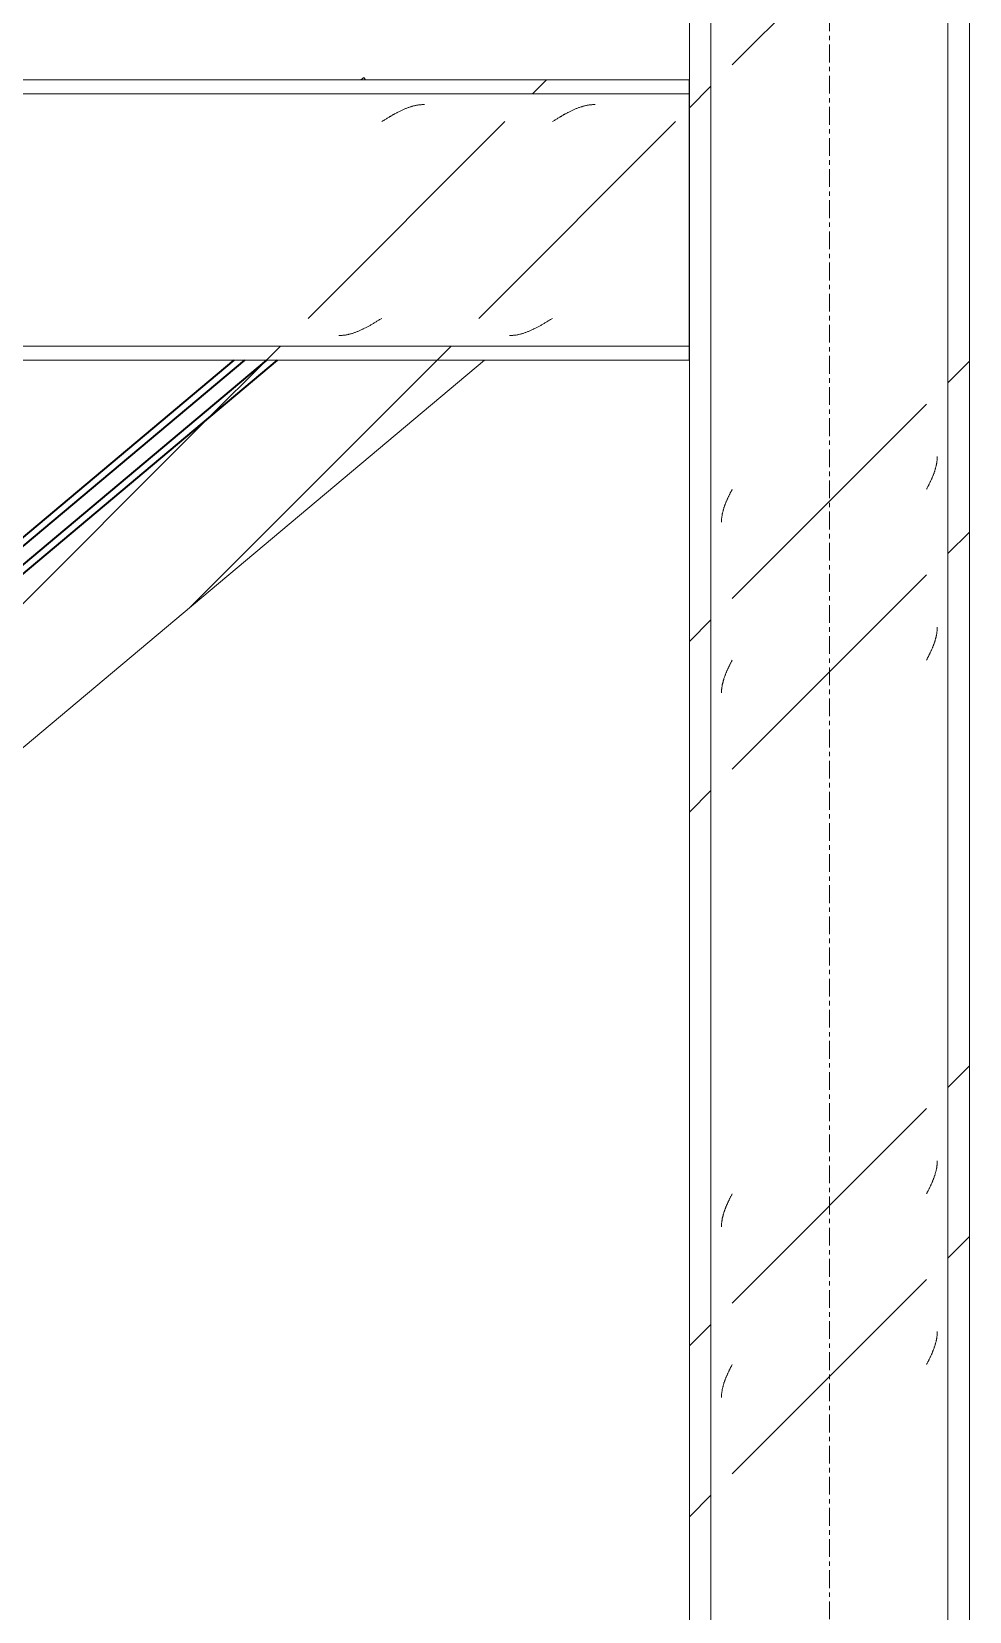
# Model space of a CAD drawing. Header units: centimetres. Extents: x -6741 to 14818, y -293 to 1595.
# Drawn here: x 947.4 to 1014.4, y 269.5 to 382.3 of the extents above; entities that cross this region are included whole.
import ezdxf

# ---------------------------------------------------------------- set-up
doc = ezdxf.new("R2010")
doc.units = ezdxf.units.CM
doc.linetypes.add('Grid Line', pattern=[2.2225, 1.27, -0.3175, 0.3175, -0.3175])
for name, color, linetype, lineweight in [('S-BEAM', 7, 'Continuous', 9), ('S-COLS', 7, 'Continuous', 9), ('S-GRID', 7, 'Continuous', 9)]:
    doc.layers.add(name, color=color, linetype=linetype, lineweight=lineweight)
pattern_1 = [(45, (152.695, 0), (-25.14472, 25.14472), []), (45, (152.695, 38.1), (-25.14472, 25.14472), [])]

# ---------------------------------------------------------------- blocks, each defined once
blk = doc.blocks.new('FP_4-Elevación Eje 7')
at = {"layer": 'S-COLS', "color": 9, "true_color": 0xc0c0c0}
for p, q in [((-6442.74, 351.95), (-6442.74, 351.99)), ((-6442.74, 351.91), (-6442.74, 351.95)), ((-6442.74, 351.88), (-6442.74, 351.91)), ((-6442.74, 351.84), (-6442.74, 351.88)), ((-6443.02, 350.68), (-6443, 350.72)), ((-6443, 350.72), (-6442.99, 350.76)), ((-6442.99, 350.76), (-6442.97, 350.8)), ((-6442.97, 350.8), (-6442.96, 350.83)), ((-6442.96, 350.83), (-6442.95, 350.87)), ((-6442.95, 350.87), (-6442.94, 350.91)), ((-6442.94, 350.91), (-6442.92, 350.94)), ((-6442.92, 350.94), (-6442.91, 350.98)), ((-6442.91, 350.98), (-6442.9, 351.02)), ((-6442.9, 351.02), (-6442.89, 351.06)), ((-6442.89, 351.06), (-6442.88, 351.09)), ((-6442.88, 351.09), (-6442.87, 351.13)), ((-6442.87, 351.13), (-6442.86, 351.17)), ((-6442.86, 351.17), (-6442.85, 351.21)), ((-6442.85, 351.21), (-6442.84, 351.24)), ((-6442.84, 351.24), (-6442.83, 351.28)), ((-6442.83, 351.28), (-6442.82, 351.32)), ((-6442.82, 351.32), (-6442.81, 351.35)), ((-6442.81, 351.35), (-6442.8, 351.39)), ((-6442.8, 351.39), (-6442.79, 351.43)), ((-6442.79, 351.47), (-6442.78, 351.5)), ((-6442.79, 351.43), (-6442.79, 351.47)), ((-6442.78, 351.5), (-6442.77, 351.54)), ((-6442.77, 351.58), (-6442.76, 351.62)), ((-6442.77, 351.54), (-6442.77, 351.58)), ((-6442.76, 351.65), (-6442.75, 351.69)), ((-6442.76, 351.62), (-6442.76, 351.65)), ((-6442.75, 351.77), (-6442.74, 351.8)), ((-6442.75, 351.73), (-6442.75, 351.77)), ((-6442.75, 351.69), (-6442.75, 351.73)), ((-6442.74, 351.8), (-6442.74, 351.84)), ((-6443.5, 349.64), (-6443.49, 349.68)), ((-6443.49, 349.68), (-6443.47, 349.71)), ((-6443.47, 349.71), (-6443.45, 349.75)), ((-6443.45, 349.75), (-6443.43, 349.79)), ((-6443.43, 349.79), (-6443.41, 349.83)), ((-6443.41, 349.83), (-6443.39, 349.86)), ((-6443.39, 349.86), (-6443.37, 349.9)), ((-6443.37, 349.9), (-6443.35, 349.94)), ((-6443.35, 349.94), (-6443.34, 349.97)), ((-6443.34, 349.97), (-6443.32, 350.01)), ((-6443.32, 350.01), (-6443.3, 350.05)), ((-6443.3, 350.05), (-6443.28, 350.09)), ((-6443.28, 350.09), (-6443.26, 350.12)), ((-6443.26, 350.12), (-6443.25, 350.16)), ((-6443.25, 350.16), (-6443.23, 350.2)), ((-6443.23, 350.2), (-6443.21, 350.24)), ((-6443.21, 350.24), (-6443.19, 350.27)), ((-6443.19, 350.27), (-6443.18, 350.31)), ((-6443.18, 350.31), (-6443.16, 350.35)), ((-6443.16, 350.35), (-6443.14, 350.39)), ((-6443.14, 350.39), (-6443.13, 350.42)), ((-6443.13, 350.42), (-6443.11, 350.46)), ((-6443.11, 350.46), (-6443.09, 350.5)), ((-6443.09, 350.5), (-6443.08, 350.53)), ((-6443.08, 350.53), (-6443.06, 350.57)), ((-6443.06, 350.57), (-6443.05, 350.61)), ((-6443.05, 350.61), (-6443.03, 350.65)), ((-6443.03, 350.65), (-6443.02, 350.68)), ((-6442.76, 339.46), (-6442.75, 339.5)), ((-6442.76, 339.43), (-6442.76, 339.46)), ((-6442.75, 339.58), (-6442.74, 339.61)), ((-6442.75, 339.54), (-6442.75, 339.58)), ((-6442.75, 339.5), (-6442.75, 339.54)), ((-6442.74, 339.76), (-6442.74, 339.8)), ((-6442.74, 339.73), (-6442.74, 339.76)), ((-6442.74, 339.69), (-6442.74, 339.73)), ((-6442.74, 339.65), (-6442.74, 339.69)), ((-6442.74, 339.61), (-6442.74, 339.65)), ((-6443.09, 338.31), (-6443.08, 338.34)), ((-6443.08, 338.34), (-6443.06, 338.38)), ((-6443.06, 338.38), (-6443.05, 338.42)), ((-6443.05, 338.42), (-6443.03, 338.46)), ((-6443.03, 338.46), (-6443.02, 338.49)), ((-6443.02, 338.49), (-6443, 338.53)), ((-6443, 338.53), (-6442.99, 338.57)), ((-6442.99, 338.57), (-6442.97, 338.61)), ((-6442.97, 338.61), (-6442.96, 338.64)), ((-6442.96, 338.64), (-6442.95, 338.68)), ((-6442.95, 338.68), (-6442.94, 338.72)), ((-6442.94, 338.72), (-6442.92, 338.76)), ((-6442.92, 338.76), (-6442.91, 338.79)), ((-6442.91, 338.79), (-6442.9, 338.83)), ((-6442.9, 338.83), (-6442.89, 338.87)), ((-6442.89, 338.87), (-6442.88, 338.9)), ((-6442.88, 338.9), (-6442.87, 338.94)), ((-6442.87, 338.94), (-6442.86, 338.98)), ((-6442.86, 338.98), (-6442.85, 339.02)), ((-6442.85, 339.02), (-6442.84, 339.05)), ((-6442.84, 339.05), (-6442.83, 339.09)), ((-6442.83, 339.09), (-6442.82, 339.13)), ((-6442.82, 339.13), (-6442.81, 339.17)), ((-6442.81, 339.17), (-6442.8, 339.2)), ((-6442.8, 339.2), (-6442.79, 339.24)), ((-6442.79, 339.28), (-6442.78, 339.31)), ((-6442.79, 339.24), (-6442.79, 339.28)), ((-6442.78, 339.31), (-6442.77, 339.35)), ((-6442.77, 339.39), (-6442.76, 339.43)), ((-6442.77, 339.35), (-6442.77, 339.39)), ((-6443.5, 337.45), (-6443.49, 337.49)), ((-6443.49, 337.49), (-6443.47, 337.52)), ((-6443.47, 337.52), (-6443.45, 337.56)), ((-6443.45, 337.56), (-6443.43, 337.6)), ((-6443.43, 337.6), (-6443.41, 337.64)), ((-6443.41, 337.64), (-6443.39, 337.67)), ((-6443.39, 337.67), (-6443.37, 337.71)), ((-6443.37, 337.71), (-6443.35, 337.75)), ((-6443.35, 337.75), (-6443.34, 337.79)), ((-6443.34, 337.79), (-6443.32, 337.82)), ((-6443.32, 337.82), (-6443.3, 337.86)), ((-6443.3, 337.86), (-6443.28, 337.9)), ((-6443.28, 337.9), (-6443.26, 337.93)), ((-6443.26, 337.93), (-6443.25, 337.97)), ((-6443.25, 337.97), (-6443.23, 338.01)), ((-6443.23, 338.01), (-6443.21, 338.05)), ((-6443.21, 338.05), (-6443.19, 338.08)), ((-6443.19, 338.08), (-6443.18, 338.12)), ((-6443.18, 338.12), (-6443.16, 338.16)), ((-6443.16, 338.16), (-6443.14, 338.2)), ((-6443.14, 338.2), (-6443.13, 338.23)), ((-6443.13, 338.23), (-6443.11, 338.27)), ((-6443.11, 338.27), (-6443.09, 338.31)), ((-6442.81, 301.07), (-6442.8, 301.1)), ((-6442.8, 301.1), (-6442.79, 301.14)), ((-6442.79, 301.18), (-6442.78, 301.21)), ((-6442.79, 301.14), (-6442.79, 301.18)), ((-6442.78, 301.21), (-6442.77, 301.25)), ((-6442.77, 301.29), (-6442.76, 301.33)), ((-6442.77, 301.25), (-6442.77, 301.29)), ((-6442.76, 301.36), (-6442.75, 301.4)), ((-6442.76, 301.33), (-6442.76, 301.36)), ((-6442.75, 301.48), (-6442.74, 301.51)), ((-6442.75, 301.44), (-6442.75, 301.48)), ((-6442.75, 301.4), (-6442.75, 301.44)), ((-6442.74, 301.66), (-6442.74, 301.7)), ((-6442.74, 301.63), (-6442.74, 301.66)), ((-6442.74, 301.59), (-6442.74, 301.63)), ((-6442.74, 301.55), (-6442.74, 301.59)), ((-6442.74, 301.51), (-6442.74, 301.55)), ((-6443.21, 299.95), (-6443.19, 299.98)), ((-6443.19, 299.98), (-6443.18, 300.02)), ((-6443.18, 300.02), (-6443.16, 300.06)), ((-6443.16, 300.06), (-6443.14, 300.1)), ((-6443.14, 300.1), (-6443.13, 300.13)), ((-6443.13, 300.13), (-6443.11, 300.17)), ((-6443.11, 300.17), (-6443.09, 300.21)), ((-6443.09, 300.21), (-6443.08, 300.24)), ((-6443.08, 300.24), (-6443.06, 300.28)), ((-6443.06, 300.28), (-6443.05, 300.32)), ((-6443.05, 300.32), (-6443.03, 300.36)), ((-6443.03, 300.36), (-6443.02, 300.39)), ((-6443.02, 300.39), (-6443, 300.43)), ((-6443, 300.43), (-6442.99, 300.47)), ((-6442.99, 300.47), (-6442.97, 300.51)), ((-6442.97, 300.51), (-6442.96, 300.54)), ((-6442.96, 300.54), (-6442.95, 300.58)), ((-6442.95, 300.58), (-6442.94, 300.62)), ((-6442.94, 300.62), (-6442.92, 300.66)), ((-6442.92, 300.66), (-6442.91, 300.69)), ((-6442.91, 300.69), (-6442.9, 300.73)), ((-6442.9, 300.73), (-6442.89, 300.77)), ((-6442.89, 300.77), (-6442.88, 300.8)), ((-6442.88, 300.8), (-6442.87, 300.84)), ((-6442.87, 300.84), (-6442.86, 300.88)), ((-6442.86, 300.88), (-6442.85, 300.92)), ((-6442.85, 300.92), (-6442.84, 300.95)), ((-6442.84, 300.95), (-6442.83, 300.99)), ((-6442.83, 300.99), (-6442.82, 301.03)), ((-6442.82, 301.03), (-6442.81, 301.07)), ((-6443.5, 299.35), (-6443.49, 299.39)), ((-6443.49, 299.39), (-6443.47, 299.42)), ((-6443.47, 299.42), (-6443.45, 299.46)), ((-6443.45, 299.46), (-6443.43, 299.5)), ((-6443.43, 299.5), (-6443.41, 299.54)), ((-6443.41, 299.54), (-6443.39, 299.57)), ((-6443.39, 299.57), (-6443.37, 299.61)), ((-6443.37, 299.61), (-6443.35, 299.65)), ((-6443.35, 299.65), (-6443.34, 299.69)), ((-6443.34, 299.69), (-6443.32, 299.72)), ((-6443.32, 299.72), (-6443.3, 299.76)), ((-6443.3, 299.76), (-6443.28, 299.8)), ((-6443.28, 299.8), (-6443.26, 299.83)), ((-6443.26, 299.83), (-6443.25, 299.87)), ((-6443.25, 299.87), (-6443.23, 299.91)), ((-6443.23, 299.91), (-6443.21, 299.95)), ((-6442.86, 288.69), (-6442.85, 288.73)), ((-6442.85, 288.73), (-6442.84, 288.76)), ((-6442.84, 288.76), (-6442.83, 288.8)), ((-6442.83, 288.8), (-6442.82, 288.84)), ((-6442.82, 288.84), (-6442.81, 288.88)), ((-6442.81, 288.88), (-6442.8, 288.91)), ((-6442.8, 288.91), (-6442.79, 288.95)), ((-6442.79, 288.99), (-6442.78, 289.03)), ((-6442.79, 288.95), (-6442.79, 288.99)), ((-6442.78, 289.03), (-6442.77, 289.06)), ((-6442.77, 289.1), (-6442.76, 289.14)), ((-6442.77, 289.06), (-6442.77, 289.1)), ((-6442.76, 289.17), (-6442.75, 289.21)), ((-6442.76, 289.14), (-6442.76, 289.17)), ((-6442.75, 289.29), (-6442.74, 289.32)), ((-6442.75, 289.25), (-6442.75, 289.29)), ((-6442.75, 289.21), (-6442.75, 289.25)), ((-6442.74, 289.47), (-6442.74, 289.51)), ((-6442.74, 289.44), (-6442.74, 289.47)), ((-6442.74, 289.4), (-6442.74, 289.44)), ((-6442.74, 289.36), (-6442.74, 289.4)), ((-6442.74, 289.32), (-6442.74, 289.36)), ((-6443.32, 287.53), (-6443.3, 287.57)), ((-6443.3, 287.57), (-6443.28, 287.61)), ((-6443.28, 287.61), (-6443.26, 287.65)), ((-6443.26, 287.65), (-6443.25, 287.68)), ((-6443.25, 287.68), (-6443.23, 287.72)), ((-6443.23, 287.72), (-6443.21, 287.76)), ((-6443.21, 287.76), (-6443.19, 287.79)), ((-6443.19, 287.79), (-6443.18, 287.83)), ((-6443.18, 287.83), (-6443.16, 287.87)), ((-6443.16, 287.87), (-6443.14, 287.91)), ((-6443.14, 287.91), (-6443.13, 287.94)), ((-6443.13, 287.94), (-6443.11, 287.98)), ((-6443.11, 287.98), (-6443.09, 288.02)), ((-6443.09, 288.02), (-6443.08, 288.06)), ((-6443.08, 288.06), (-6443.06, 288.09)), ((-6443.06, 288.09), (-6443.05, 288.13)), ((-6443.05, 288.13), (-6443.03, 288.17)), ((-6443.03, 288.17), (-6443.02, 288.2)), ((-6443.02, 288.2), (-6443, 288.24)), ((-6443, 288.24), (-6442.99, 288.28)), ((-6442.99, 288.28), (-6442.97, 288.32)), ((-6442.97, 288.32), (-6442.96, 288.35)), ((-6442.96, 288.35), (-6442.95, 288.39)), ((-6442.95, 288.39), (-6442.94, 288.43)), ((-6442.94, 288.43), (-6442.92, 288.47)), ((-6442.92, 288.47), (-6442.91, 288.5)), ((-6442.91, 288.5), (-6442.9, 288.54)), ((-6442.9, 288.54), (-6442.89, 288.58)), ((-6442.89, 288.58), (-6442.88, 288.61)), ((-6442.88, 288.61), (-6442.87, 288.65)), ((-6442.87, 288.65), (-6442.86, 288.69)), ((-6443.5, 287.16), (-6443.49, 287.2)), ((-6443.49, 287.2), (-6443.47, 287.23)), ((-6443.47, 287.23), (-6443.45, 287.27)), ((-6443.45, 287.27), (-6443.43, 287.31)), ((-6443.43, 287.31), (-6443.41, 287.35)), ((-6443.41, 287.35), (-6443.39, 287.38)), ((-6443.39, 287.38), (-6443.37, 287.42)), ((-6443.37, 287.42), (-6443.35, 287.46)), ((-6443.35, 287.46), (-6443.34, 287.5)), ((-6443.34, 287.5), (-6443.32, 287.53))]:
    blk.add_line(p, q, dxfattribs=at)
blk = doc.blocks.new('FP_5-Elevación Eje 7')
at = {"layer": 'S-COLS', "color": 9, "true_color": 0xc0c0c0}
for p, q in [((-6457.42, 349.56), (-6457.4, 349.6)), ((-6457.4, 349.6), (-6457.38, 349.64)), ((-6457.93, 348.45), (-6457.91, 348.48)), ((-6457.91, 348.48), (-6457.9, 348.52)), ((-6457.9, 348.52), (-6457.89, 348.56)), ((-6457.89, 348.56), (-6457.87, 348.59)), ((-6457.87, 348.59), (-6457.86, 348.63)), ((-6457.86, 348.63), (-6457.84, 348.67)), ((-6457.84, 348.67), (-6457.83, 348.71)), ((-6457.83, 348.71), (-6457.81, 348.74)), ((-6457.81, 348.74), (-6457.8, 348.78)), ((-6457.8, 348.78), (-6457.78, 348.82)), ((-6457.78, 348.82), (-6457.76, 348.86)), ((-6457.76, 348.86), (-6457.75, 348.89)), ((-6457.75, 348.89), (-6457.73, 348.93)), ((-6457.73, 348.93), (-6457.71, 348.97)), ((-6457.71, 348.97), (-6457.7, 349)), ((-6457.7, 349), (-6457.68, 349.04)), ((-6457.68, 349.04), (-6457.66, 349.08)), ((-6457.66, 349.08), (-6457.64, 349.12)), ((-6457.64, 349.12), (-6457.63, 349.15)), ((-6457.63, 349.15), (-6457.61, 349.19)), ((-6457.61, 349.19), (-6457.59, 349.23)), ((-6457.59, 349.23), (-6457.57, 349.27)), ((-6457.57, 349.27), (-6457.55, 349.3)), ((-6457.55, 349.3), (-6457.53, 349.34)), ((-6457.53, 349.34), (-6457.52, 349.38)), ((-6457.52, 349.38), (-6457.5, 349.42)), ((-6457.5, 349.42), (-6457.48, 349.45)), ((-6457.48, 349.45), (-6457.46, 349.49)), ((-6457.46, 349.49), (-6457.44, 349.53)), ((-6457.44, 349.53), (-6457.42, 349.56)), ((-6458.15, 347.48), (-6458.14, 347.51)), ((-6458.15, 347.44), (-6458.15, 347.48)), ((-6458.15, 347.4), (-6458.15, 347.44)), ((-6458.15, 347.36), (-6458.15, 347.4)), ((-6458.15, 347.33), (-6458.15, 347.36)), ((-6458.14, 347.55), (-6458.13, 347.59)), ((-6458.14, 347.51), (-6458.14, 347.55)), ((-6458.13, 347.66), (-6458.12, 347.7)), ((-6458.13, 347.62), (-6458.13, 347.66)), ((-6458.13, 347.59), (-6458.13, 347.62)), ((-6458.12, 347.7), (-6458.11, 347.74)), ((-6458.11, 347.77), (-6458.1, 347.81)), ((-6458.11, 347.74), (-6458.11, 347.77)), ((-6458.1, 347.81), (-6458.09, 347.85)), ((-6458.09, 347.89), (-6458.08, 347.92)), ((-6458.09, 347.85), (-6458.09, 347.89)), ((-6458.08, 347.92), (-6458.07, 347.96)), ((-6458.07, 347.96), (-6458.06, 348)), ((-6458.06, 348), (-6458.05, 348.03)), ((-6458.05, 348.03), (-6458.04, 348.07)), ((-6458.04, 348.07), (-6458.03, 348.11)), ((-6458.03, 348.11), (-6458.02, 348.15)), ((-6458.02, 348.15), (-6458.01, 348.18)), ((-6458.01, 348.18), (-6458, 348.22)), ((-6458, 348.22), (-6457.99, 348.26)), ((-6457.99, 348.26), (-6457.98, 348.3)), ((-6457.98, 348.3), (-6457.97, 348.33)), ((-6457.97, 348.33), (-6457.95, 348.37)), ((-6457.95, 348.37), (-6457.94, 348.41)), ((-6457.94, 348.41), (-6457.93, 348.45)), ((-6458.15, 347.29), (-6458.15, 347.33)), ((-6457.53, 337.15), (-6457.52, 337.19)), ((-6457.52, 337.19), (-6457.5, 337.23)), ((-6457.5, 337.23), (-6457.48, 337.26)), ((-6457.48, 337.26), (-6457.46, 337.3)), ((-6457.46, 337.3), (-6457.44, 337.34)), ((-6457.44, 337.34), (-6457.42, 337.37)), ((-6457.42, 337.37), (-6457.4, 337.41)), ((-6457.4, 337.41), (-6457.38, 337.45)), ((-6458, 336.03), (-6457.99, 336.07)), ((-6457.99, 336.07), (-6457.98, 336.11)), ((-6457.98, 336.11), (-6457.97, 336.14)), ((-6457.97, 336.14), (-6457.95, 336.18)), ((-6457.95, 336.18), (-6457.94, 336.22)), ((-6457.94, 336.22), (-6457.93, 336.26)), ((-6457.93, 336.26), (-6457.91, 336.29)), ((-6457.91, 336.29), (-6457.9, 336.33)), ((-6457.9, 336.33), (-6457.89, 336.37)), ((-6457.89, 336.37), (-6457.87, 336.4)), ((-6457.87, 336.4), (-6457.86, 336.44)), ((-6457.86, 336.44), (-6457.84, 336.48)), ((-6457.84, 336.48), (-6457.83, 336.52)), ((-6457.83, 336.52), (-6457.81, 336.55)), ((-6457.81, 336.55), (-6457.8, 336.59)), ((-6457.8, 336.59), (-6457.78, 336.63)), ((-6457.78, 336.63), (-6457.76, 336.67)), ((-6457.76, 336.67), (-6457.75, 336.7)), ((-6457.75, 336.7), (-6457.73, 336.74)), ((-6457.73, 336.74), (-6457.71, 336.78)), ((-6457.71, 336.78), (-6457.7, 336.82)), ((-6457.7, 336.82), (-6457.68, 336.85)), ((-6457.68, 336.85), (-6457.66, 336.89)), ((-6457.66, 336.89), (-6457.64, 336.93)), ((-6457.64, 336.93), (-6457.63, 336.96)), ((-6457.63, 336.96), (-6457.61, 337)), ((-6457.61, 337), (-6457.59, 337.04)), ((-6457.59, 337.04), (-6457.57, 337.08)), ((-6457.57, 337.08), (-6457.55, 337.11)), ((-6457.55, 337.11), (-6457.53, 337.15)), ((-6458.15, 335.29), (-6458.14, 335.32)), ((-6458.15, 335.25), (-6458.15, 335.29)), ((-6458.15, 335.21), (-6458.15, 335.25)), ((-6458.15, 335.17), (-6458.15, 335.21)), ((-6458.15, 335.14), (-6458.15, 335.17)), ((-6458.15, 335.1), (-6458.15, 335.14)), ((-6458.14, 335.36), (-6458.13, 335.4)), ((-6458.14, 335.32), (-6458.14, 335.36)), ((-6458.13, 335.47), (-6458.12, 335.51)), ((-6458.13, 335.43), (-6458.13, 335.47)), ((-6458.13, 335.4), (-6458.13, 335.43)), ((-6458.12, 335.51), (-6458.11, 335.55)), ((-6458.11, 335.58), (-6458.1, 335.62)), ((-6458.11, 335.55), (-6458.11, 335.58)), ((-6458.1, 335.62), (-6458.09, 335.66)), ((-6458.09, 335.7), (-6458.08, 335.73)), ((-6458.09, 335.66), (-6458.09, 335.7)), ((-6458.08, 335.73), (-6458.07, 335.77)), ((-6458.07, 335.77), (-6458.06, 335.81)), ((-6458.06, 335.81), (-6458.05, 335.85)), ((-6458.05, 335.85), (-6458.04, 335.88)), ((-6458.04, 335.88), (-6458.03, 335.92)), ((-6458.03, 335.92), (-6458.02, 335.96)), ((-6458.02, 335.96), (-6458.01, 335.99)), ((-6458.01, 335.99), (-6458, 336.03)), ((-6457.64, 298.83), (-6457.63, 298.86)), ((-6457.63, 298.86), (-6457.61, 298.9)), ((-6457.61, 298.9), (-6457.59, 298.94)), ((-6457.59, 298.94), (-6457.57, 298.98)), ((-6457.57, 298.98), (-6457.55, 299.01)), ((-6457.55, 299.01), (-6457.53, 299.05)), ((-6457.53, 299.05), (-6457.52, 299.09)), ((-6457.52, 299.09), (-6457.5, 299.13)), ((-6457.5, 299.13), (-6457.48, 299.16)), ((-6457.48, 299.16), (-6457.46, 299.2)), ((-6457.46, 299.2), (-6457.44, 299.24)), ((-6457.44, 299.24), (-6457.42, 299.27)), ((-6457.42, 299.27), (-6457.4, 299.31)), ((-6457.4, 299.31), (-6457.38, 299.35)), ((-6458.06, 297.71), (-6458.05, 297.75)), ((-6458.05, 297.75), (-6458.04, 297.78)), ((-6458.04, 297.78), (-6458.03, 297.82)), ((-6458.03, 297.82), (-6458.02, 297.86)), ((-6458.02, 297.86), (-6458.01, 297.89)), ((-6458.01, 297.89), (-6458, 297.93)), ((-6458, 297.93), (-6457.99, 297.97)), ((-6457.99, 297.97), (-6457.98, 298.01)), ((-6457.98, 298.01), (-6457.97, 298.04)), ((-6457.97, 298.04), (-6457.95, 298.08)), ((-6457.95, 298.08), (-6457.94, 298.12)), ((-6457.94, 298.12), (-6457.93, 298.16)), ((-6457.93, 298.16), (-6457.91, 298.19)), ((-6457.91, 298.19), (-6457.9, 298.23)), ((-6457.9, 298.23), (-6457.89, 298.27)), ((-6457.89, 298.27), (-6457.87, 298.3)), ((-6457.87, 298.3), (-6457.86, 298.34)), ((-6457.86, 298.34), (-6457.84, 298.38)), ((-6457.84, 298.38), (-6457.83, 298.42)), ((-6457.83, 298.42), (-6457.81, 298.45)), ((-6457.81, 298.45), (-6457.8, 298.49)), ((-6457.8, 298.49), (-6457.78, 298.53)), ((-6457.78, 298.53), (-6457.76, 298.57)), ((-6457.76, 298.57), (-6457.75, 298.6)), ((-6457.75, 298.6), (-6457.73, 298.64)), ((-6457.73, 298.64), (-6457.71, 298.68)), ((-6457.71, 298.68), (-6457.7, 298.72)), ((-6457.7, 298.72), (-6457.68, 298.75)), ((-6457.68, 298.75), (-6457.66, 298.79)), ((-6457.66, 298.79), (-6457.64, 298.83)), ((-6458.15, 297.19), (-6458.14, 297.22)), ((-6458.15, 297.15), (-6458.15, 297.19)), ((-6458.15, 297.11), (-6458.15, 297.15)), ((-6458.15, 297.07), (-6458.15, 297.11)), ((-6458.15, 297.04), (-6458.15, 297.07)), ((-6458.15, 297), (-6458.15, 297.04)), ((-6458.14, 297.26), (-6458.13, 297.3)), ((-6458.14, 297.22), (-6458.14, 297.26)), ((-6458.13, 297.37), (-6458.12, 297.41)), ((-6458.13, 297.33), (-6458.13, 297.37)), ((-6458.13, 297.3), (-6458.13, 297.33)), ((-6458.12, 297.41), (-6458.11, 297.45)), ((-6458.11, 297.48), (-6458.1, 297.52)), ((-6458.11, 297.45), (-6458.11, 297.48)), ((-6458.1, 297.52), (-6458.09, 297.56)), ((-6458.09, 297.6), (-6458.08, 297.63)), ((-6458.09, 297.56), (-6458.09, 297.6)), ((-6458.08, 297.63), (-6458.07, 297.67)), ((-6458.07, 297.67), (-6458.06, 297.71)), ((-6457.75, 286.41), (-6457.73, 286.45)), ((-6457.73, 286.45), (-6457.71, 286.49)), ((-6457.71, 286.49), (-6457.7, 286.53)), ((-6457.7, 286.53), (-6457.68, 286.56)), ((-6457.68, 286.56), (-6457.66, 286.6)), ((-6457.66, 286.6), (-6457.64, 286.64)), ((-6457.64, 286.64), (-6457.63, 286.68)), ((-6457.63, 286.68), (-6457.61, 286.71)), ((-6457.61, 286.71), (-6457.59, 286.75)), ((-6457.59, 286.75), (-6457.57, 286.79)), ((-6457.57, 286.79), (-6457.55, 286.82)), ((-6457.55, 286.82), (-6457.53, 286.86)), ((-6457.53, 286.86), (-6457.52, 286.9)), ((-6457.52, 286.9), (-6457.5, 286.94)), ((-6457.5, 286.94), (-6457.48, 286.97)), ((-6457.48, 286.97), (-6457.46, 287.01)), ((-6457.46, 287.01), (-6457.44, 287.05)), ((-6457.44, 287.05), (-6457.42, 287.09)), ((-6457.42, 287.09), (-6457.4, 287.12)), ((-6457.4, 287.12), (-6457.38, 287.16)), ((-6458.11, 285.29), (-6458.1, 285.33)), ((-6458.1, 285.33), (-6458.09, 285.37)), ((-6458.09, 285.41), (-6458.08, 285.44)), ((-6458.09, 285.37), (-6458.09, 285.41)), ((-6458.08, 285.44), (-6458.07, 285.48)), ((-6458.07, 285.48), (-6458.06, 285.52)), ((-6458.06, 285.52), (-6458.05, 285.56)), ((-6458.05, 285.56), (-6458.04, 285.59)), ((-6458.04, 285.59), (-6458.03, 285.63)), ((-6458.03, 285.63), (-6458.02, 285.67)), ((-6458.02, 285.67), (-6458.01, 285.71)), ((-6458.01, 285.71), (-6458, 285.74)), ((-6458, 285.74), (-6457.99, 285.78)), ((-6457.99, 285.78), (-6457.98, 285.82)), ((-6457.98, 285.82), (-6457.97, 285.85)), ((-6457.97, 285.85), (-6457.95, 285.89)), ((-6457.95, 285.89), (-6457.94, 285.93)), ((-6457.94, 285.93), (-6457.93, 285.97)), ((-6457.93, 285.97), (-6457.91, 286)), ((-6457.91, 286), (-6457.9, 286.04)), ((-6457.9, 286.04), (-6457.89, 286.08)), ((-6457.89, 286.08), (-6457.87, 286.12)), ((-6457.87, 286.12), (-6457.86, 286.15)), ((-6457.86, 286.15), (-6457.84, 286.19)), ((-6457.84, 286.19), (-6457.83, 286.23)), ((-6457.83, 286.23), (-6457.81, 286.26)), ((-6457.81, 286.26), (-6457.8, 286.3)), ((-6457.8, 286.3), (-6457.78, 286.34)), ((-6457.78, 286.34), (-6457.76, 286.38)), ((-6457.76, 286.38), (-6457.75, 286.41)), ((-6458.15, 285), (-6458.14, 285.03)), ((-6458.15, 284.96), (-6458.15, 285)), ((-6458.15, 284.92), (-6458.15, 284.96)), ((-6458.15, 284.88), (-6458.15, 284.92)), ((-6458.15, 284.85), (-6458.15, 284.88)), ((-6458.15, 284.81), (-6458.15, 284.85)), ((-6458.14, 285.07), (-6458.13, 285.11)), ((-6458.14, 285.03), (-6458.14, 285.07)), ((-6458.13, 285.18), (-6458.12, 285.22)), ((-6458.13, 285.15), (-6458.13, 285.18)), ((-6458.13, 285.11), (-6458.13, 285.15)), ((-6458.12, 285.22), (-6458.11, 285.26)), ((-6458.11, 285.26), (-6458.11, 285.29))]:
    blk.add_line(p, q, dxfattribs=at)
blk = doc.blocks.new('UC-Perfil universal-Pilar - 200 x 200-V3-Elevación Eje 7')
at = {"layer": 'S-COLS', "true_color": 0xc0c0c0}
h = blk.add_hatch(dxfattribs=at)
h.set_pattern_fill('FP_14', color=9, style=0, pattern_type=2)
h.set_pattern_definition(pattern_1)
h.paths.add_polyline_path([(-6458.9, 94), (-6458.9, 933.53), (-6460.44, 933.53), (-6460.44, 94)])
h = blk.add_hatch(dxfattribs=at)
h.set_pattern_fill('FP_14', color=9, style=0, pattern_type=2)
h.set_pattern_definition(pattern_1)
h.paths.add_polyline_path([(-6457.38, 94), (-6443.5, 94), (-6443.5, 933.53), (-6457.38, 933.53), (-6457.38, 291.61)])
h = blk.add_hatch(dxfattribs=at)
h.set_pattern_fill('FP_14', color=9, style=0, pattern_type=2)
h.set_pattern_definition(pattern_1)
h.paths.add_polyline_path([(-6440.44, 94), (-6440.44, 933.53), (-6441.98, 933.53), (-6441.98, 94)])
at = {"layer": 'S-COLS'}
for p, q in [((-6460.44, 933.53), (-6460.44, 94)), ((-6458.9, 933.53), (-6458.9, 94)), ((-6441.98, 933.53), (-6441.98, 94)), ((-6440.44, 933.53), (-6440.44, 94))]:
    blk.add_line(p, q, dxfattribs=at)
for name in ['FP_4-Elevación Eje 7', 'FP_5-Elevación Eje 7']:
    blk.add_blockref(name, (0, 0), dxfattribs=at)
blk = doc.blocks.new('FP_11-Elevación Eje 7')
at = {"layer": 'S-BEAM', "color": 9, "true_color": 0xc0c0c0}
for p, q in [((-6484.26, 360.85), (-6484.21, 360.87)), ((-6484.21, 360.87), (-6484.16, 360.89)), ((-6484.16, 360.89), (-6484.11, 360.91)), ((-6484.11, 360.91), (-6484.07, 360.93)), ((-6484.07, 360.93), (-6484.02, 360.95)), ((-6484.02, 360.95), (-6483.97, 360.97)), ((-6483.97, 360.97), (-6483.92, 360.99)), ((-6483.92, 360.99), (-6483.87, 361.01)), ((-6483.87, 361.01), (-6483.82, 361.04)), ((-6483.82, 361.04), (-6483.77, 361.06)), ((-6483.77, 361.06), (-6483.73, 361.08)), ((-6483.73, 361.08), (-6483.68, 361.11)), ((-6483.68, 361.11), (-6483.63, 361.13)), ((-6483.63, 361.13), (-6483.58, 361.16)), ((-6483.58, 361.16), (-6483.53, 361.18)), ((-6483.53, 361.18), (-6483.48, 361.21)), ((-6483.48, 361.21), (-6483.43, 361.23)), ((-6483.43, 361.23), (-6483.39, 361.26)), ((-6483.39, 361.26), (-6483.34, 361.29)), ((-6483.34, 361.29), (-6483.29, 361.31)), ((-6483.29, 361.31), (-6483.24, 361.34)), ((-6483.24, 361.34), (-6483.19, 361.37)), ((-6483.19, 361.37), (-6483.14, 361.4)), ((-6483.14, 361.4), (-6483.09, 361.42)), ((-6483.09, 361.42), (-6483.05, 361.45)), ((-6483.05, 361.45), (-6483, 361.48)), ((-6483, 361.48), (-6482.95, 361.51)), ((-6482.95, 361.51), (-6482.9, 361.54)), ((-6482.9, 361.54), (-6482.85, 361.57)), ((-6482.85, 361.57), (-6482.8, 361.6)), ((-6482.8, 361.6), (-6482.75, 361.63)), ((-6482.75, 361.63), (-6482.71, 361.66)), ((-6482.71, 361.66), (-6482.66, 361.69)), ((-6482.66, 361.69), (-6482.61, 361.72)), ((-6482.61, 361.72), (-6482.56, 361.75)), ((-6482.56, 361.75), (-6482.51, 361.78)), ((-6482.51, 361.78), (-6482.46, 361.81)), ((-6482.46, 361.81), (-6482.41, 361.84)), ((-6472.07, 360.85), (-6472.02, 360.87)), ((-6472.02, 360.87), (-6471.97, 360.89)), ((-6471.97, 360.89), (-6471.92, 360.91)), ((-6471.92, 360.91), (-6471.88, 360.93)), ((-6471.88, 360.93), (-6471.83, 360.95)), ((-6471.83, 360.95), (-6471.78, 360.97)), ((-6471.78, 360.97), (-6471.73, 360.99)), ((-6471.73, 360.99), (-6471.68, 361.01)), ((-6471.68, 361.01), (-6471.63, 361.04)), ((-6471.63, 361.04), (-6471.58, 361.06)), ((-6471.58, 361.06), (-6471.54, 361.08)), ((-6471.54, 361.08), (-6471.49, 361.11)), ((-6471.49, 361.11), (-6471.44, 361.13)), ((-6471.44, 361.13), (-6471.39, 361.16)), ((-6471.39, 361.16), (-6471.34, 361.18)), ((-6471.34, 361.18), (-6471.29, 361.21)), ((-6471.29, 361.21), (-6471.24, 361.23)), ((-6471.24, 361.23), (-6471.2, 361.26)), ((-6471.2, 361.26), (-6471.15, 361.29)), ((-6471.15, 361.29), (-6471.1, 361.31)), ((-6471.1, 361.31), (-6471.05, 361.34)), ((-6471.05, 361.34), (-6471, 361.37)), ((-6471, 361.37), (-6470.95, 361.4)), ((-6470.95, 361.4), (-6470.9, 361.42)), ((-6470.9, 361.42), (-6470.86, 361.45)), ((-6470.86, 361.45), (-6470.81, 361.48)), ((-6470.81, 361.48), (-6470.76, 361.51)), ((-6470.76, 361.51), (-6470.71, 361.54)), ((-6470.71, 361.54), (-6470.66, 361.57)), ((-6470.66, 361.57), (-6470.61, 361.6)), ((-6470.61, 361.6), (-6470.56, 361.63)), ((-6470.56, 361.63), (-6470.52, 361.66)), ((-6470.52, 361.66), (-6470.47, 361.69)), ((-6470.47, 361.69), (-6470.42, 361.72)), ((-6470.42, 361.72), (-6470.37, 361.75)), ((-6470.37, 361.75), (-6470.32, 361.78)), ((-6470.32, 361.78), (-6470.27, 361.81)), ((-6470.27, 361.81), (-6470.22, 361.84)), ((-6485.48, 360.61), (-6485.43, 360.61)), ((-6485.43, 360.61), (-6485.38, 360.61)), ((-6485.38, 360.61), (-6485.33, 360.62)), ((-6485.33, 360.62), (-6485.28, 360.62)), ((-6485.28, 360.62), (-6485.23, 360.62)), ((-6485.23, 360.62), (-6485.18, 360.63)), ((-6485.18, 360.63), (-6485.13, 360.63)), ((-6485.13, 360.63), (-6485.09, 360.64)), ((-6485.09, 360.64), (-6485.04, 360.65)), ((-6485.04, 360.65), (-6484.99, 360.65)), ((-6484.99, 360.65), (-6484.94, 360.66)), ((-6484.94, 360.66), (-6484.89, 360.67)), ((-6484.89, 360.67), (-6484.84, 360.68)), ((-6484.84, 360.68), (-6484.79, 360.69)), ((-6484.79, 360.69), (-6484.75, 360.7)), ((-6484.75, 360.7), (-6484.7, 360.72)), ((-6484.7, 360.72), (-6484.65, 360.73)), ((-6484.65, 360.73), (-6484.6, 360.74)), ((-6484.6, 360.74), (-6484.55, 360.76)), ((-6484.55, 360.76), (-6484.5, 360.77)), ((-6484.5, 360.77), (-6484.45, 360.79)), ((-6484.45, 360.79), (-6484.41, 360.8)), ((-6484.41, 360.8), (-6484.36, 360.82)), ((-6484.36, 360.82), (-6484.31, 360.83)), ((-6484.31, 360.83), (-6484.26, 360.85)), ((-6473.29, 360.61), (-6473.24, 360.61)), ((-6473.24, 360.61), (-6473.19, 360.61)), ((-6473.19, 360.61), (-6473.14, 360.62)), ((-6473.14, 360.62), (-6473.09, 360.62)), ((-6473.09, 360.62), (-6473.04, 360.62)), ((-6473.04, 360.62), (-6472.99, 360.63)), ((-6472.99, 360.63), (-6472.95, 360.63)), ((-6472.95, 360.63), (-6472.9, 360.64)), ((-6472.9, 360.64), (-6472.85, 360.65)), ((-6472.85, 360.65), (-6472.8, 360.65)), ((-6472.8, 360.65), (-6472.75, 360.66)), ((-6472.75, 360.66), (-6472.7, 360.67)), ((-6472.7, 360.67), (-6472.65, 360.68)), ((-6472.65, 360.68), (-6472.61, 360.69)), ((-6472.61, 360.69), (-6472.56, 360.7)), ((-6472.56, 360.7), (-6472.51, 360.72)), ((-6472.51, 360.72), (-6472.46, 360.73)), ((-6472.46, 360.73), (-6472.41, 360.74)), ((-6472.41, 360.74), (-6472.36, 360.76)), ((-6472.36, 360.76), (-6472.31, 360.77)), ((-6472.31, 360.77), (-6472.27, 360.79)), ((-6472.27, 360.79), (-6472.22, 360.8)), ((-6472.22, 360.8), (-6472.17, 360.82)), ((-6472.17, 360.82), (-6472.12, 360.83)), ((-6472.12, 360.83), (-6472.07, 360.85))]:
    blk.add_line(p, q, dxfattribs=at)
blk = doc.blocks.new('FP_12-Elevación Eje 7')
at = {"layer": 'S-BEAM', "color": 9, "true_color": 0xc0c0c0}
for p, q in [((-6481.1, 376.63), (-6481.05, 376.66)), ((-6481.05, 376.66), (-6481, 376.68)), ((-6481, 376.68), (-6480.96, 376.7)), ((-6480.96, 376.7), (-6480.91, 376.73)), ((-6480.91, 376.73), (-6480.86, 376.75)), ((-6480.86, 376.75), (-6480.81, 376.77)), ((-6480.81, 376.77), (-6480.76, 376.79)), ((-6480.76, 376.79), (-6480.71, 376.81)), ((-6480.71, 376.81), (-6480.66, 376.83)), ((-6480.66, 376.83), (-6480.61, 376.85)), ((-6480.61, 376.85), (-6480.57, 376.87)), ((-6480.57, 376.87), (-6480.52, 376.88)), ((-6480.52, 376.88), (-6480.47, 376.9)), ((-6480.47, 376.9), (-6480.42, 376.92)), ((-6480.42, 376.92), (-6480.37, 376.93)), ((-6480.37, 376.93), (-6480.32, 376.95)), ((-6480.32, 376.95), (-6480.27, 376.96)), ((-6480.27, 376.96), (-6480.23, 376.98)), ((-6480.23, 376.98), (-6480.18, 376.99)), ((-6480.18, 376.99), (-6480.13, 377)), ((-6480.13, 377), (-6480.08, 377.01)), ((-6480.08, 377.01), (-6480.03, 377.03)), ((-6480.03, 377.03), (-6479.98, 377.04)), ((-6479.98, 377.04), (-6479.93, 377.05)), ((-6479.93, 377.05), (-6479.89, 377.05)), ((-6479.89, 377.05), (-6479.84, 377.06)), ((-6479.84, 377.06), (-6479.79, 377.07)), ((-6479.79, 377.07), (-6479.74, 377.08)), ((-6479.74, 377.08), (-6479.69, 377.08)), ((-6479.69, 377.08), (-6479.64, 377.09)), ((-6479.64, 377.09), (-6479.59, 377.09)), ((-6479.59, 377.09), (-6479.55, 377.1)), ((-6479.55, 377.1), (-6479.5, 377.1)), ((-6479.5, 377.1), (-6479.45, 377.1)), ((-6479.45, 377.1), (-6479.4, 377.11)), ((-6479.4, 377.11), (-6479.35, 377.11)), ((-6468.91, 376.63), (-6468.86, 376.66)), ((-6468.86, 376.66), (-6468.81, 376.68)), ((-6468.81, 376.68), (-6468.77, 376.7)), ((-6468.77, 376.7), (-6468.72, 376.73)), ((-6468.72, 376.73), (-6468.67, 376.75)), ((-6468.67, 376.75), (-6468.62, 376.77)), ((-6468.62, 376.77), (-6468.57, 376.79)), ((-6468.57, 376.79), (-6468.52, 376.81)), ((-6468.52, 376.81), (-6468.47, 376.83)), ((-6468.47, 376.83), (-6468.43, 376.85)), ((-6468.43, 376.85), (-6468.38, 376.87)), ((-6468.38, 376.87), (-6468.33, 376.88)), ((-6468.33, 376.88), (-6468.28, 376.9)), ((-6468.28, 376.9), (-6468.23, 376.92)), ((-6468.23, 376.92), (-6468.18, 376.93)), ((-6468.18, 376.93), (-6468.13, 376.95)), ((-6468.13, 376.95), (-6468.09, 376.96)), ((-6468.09, 376.96), (-6468.04, 376.98)), ((-6468.04, 376.98), (-6467.99, 376.99)), ((-6467.99, 376.99), (-6467.94, 377)), ((-6467.94, 377), (-6467.89, 377.01)), ((-6467.89, 377.01), (-6467.84, 377.03)), ((-6467.84, 377.03), (-6467.79, 377.04)), ((-6467.79, 377.04), (-6467.75, 377.05)), ((-6467.75, 377.05), (-6467.7, 377.05)), ((-6467.7, 377.05), (-6467.65, 377.06)), ((-6467.65, 377.06), (-6467.6, 377.07)), ((-6467.6, 377.07), (-6467.55, 377.08)), ((-6467.55, 377.08), (-6467.5, 377.08)), ((-6467.5, 377.08), (-6467.45, 377.09)), ((-6467.45, 377.09), (-6467.41, 377.09)), ((-6467.41, 377.09), (-6467.36, 377.1)), ((-6467.36, 377.1), (-6467.31, 377.1)), ((-6467.31, 377.1), (-6467.26, 377.1)), ((-6467.26, 377.1), (-6467.21, 377.11)), ((-6467.21, 377.11), (-6467.16, 377.11)), ((-6482.41, 375.88), (-6482.36, 375.91)), ((-6482.36, 375.91), (-6482.32, 375.94)), ((-6482.32, 375.94), (-6482.27, 375.97)), ((-6482.27, 375.97), (-6482.22, 376)), ((-6482.22, 376), (-6482.17, 376.03)), ((-6482.17, 376.03), (-6482.12, 376.06)), ((-6482.12, 376.06), (-6482.07, 376.09)), ((-6482.07, 376.09), (-6482.02, 376.12)), ((-6482.02, 376.12), (-6481.98, 376.15)), ((-6481.98, 376.15), (-6481.93, 376.18)), ((-6481.93, 376.18), (-6481.88, 376.21)), ((-6481.88, 376.21), (-6481.83, 376.24)), ((-6481.83, 376.24), (-6481.78, 376.26)), ((-6481.78, 376.26), (-6481.73, 376.29)), ((-6481.73, 376.29), (-6481.68, 376.32)), ((-6481.68, 376.32), (-6481.64, 376.35)), ((-6481.64, 376.35), (-6481.59, 376.38)), ((-6481.59, 376.38), (-6481.54, 376.4)), ((-6481.54, 376.4), (-6481.49, 376.43)), ((-6481.49, 376.43), (-6481.44, 376.46)), ((-6481.44, 376.46), (-6481.39, 376.48)), ((-6481.39, 376.48), (-6481.34, 376.51)), ((-6481.34, 376.51), (-6481.3, 376.54)), ((-6481.3, 376.54), (-6481.25, 376.56)), ((-6481.25, 376.56), (-6481.2, 376.59)), ((-6481.2, 376.59), (-6481.15, 376.61)), ((-6481.15, 376.61), (-6481.1, 376.63)), ((-6470.22, 375.88), (-6470.18, 375.91)), ((-6470.18, 375.91), (-6470.13, 375.94)), ((-6470.13, 375.94), (-6470.08, 375.97)), ((-6470.08, 375.97), (-6470.03, 376)), ((-6470.03, 376), (-6469.98, 376.03)), ((-6469.98, 376.03), (-6469.93, 376.06)), ((-6469.93, 376.06), (-6469.88, 376.09)), ((-6469.88, 376.09), (-6469.83, 376.12)), ((-6469.83, 376.12), (-6469.79, 376.15)), ((-6469.79, 376.15), (-6469.74, 376.18)), ((-6469.74, 376.18), (-6469.69, 376.21)), ((-6469.69, 376.21), (-6469.64, 376.24)), ((-6469.64, 376.24), (-6469.59, 376.26)), ((-6469.59, 376.26), (-6469.54, 376.29)), ((-6469.54, 376.29), (-6469.49, 376.32)), ((-6469.49, 376.32), (-6469.45, 376.35)), ((-6469.45, 376.35), (-6469.4, 376.38)), ((-6469.4, 376.38), (-6469.35, 376.4)), ((-6469.35, 376.4), (-6469.3, 376.43)), ((-6469.3, 376.43), (-6469.25, 376.46)), ((-6469.25, 376.46), (-6469.2, 376.48)), ((-6469.2, 376.48), (-6469.15, 376.51)), ((-6469.15, 376.51), (-6469.11, 376.54)), ((-6469.11, 376.54), (-6469.06, 376.56)), ((-6469.06, 376.56), (-6469.01, 376.59)), ((-6469.01, 376.59), (-6468.96, 376.61)), ((-6468.96, 376.61), (-6468.91, 376.63))]:
    blk.add_line(p, q, dxfattribs=at)
blk = doc.blocks.new('M_W Shapes - 150 x 200-1837127-Elevación Eje 7')
at = {"layer": 'S-BEAM', "true_color": 0xc0c0c0}
h = blk.add_hatch(dxfattribs=at)
h.set_pattern_fill('FP_14', color=9, style=0, pattern_type=2)
h.set_pattern_definition(pattern_1)
h.paths.add_polyline_path([(-6573.18, 377.86), (-6460.45, 377.86), (-6460.45, 378.86), (-6793.93, 378.86), (-6793.93, 377.86), (-6755.03, 377.86)])
h = blk.add_hatch(dxfattribs=at)
h.set_pattern_fill('FP_14', color=9, style=0, pattern_type=2)
h.set_pattern_definition(pattern_1)
h.paths.add_polyline_path([(-6793.93, 361.84), (-6460.45, 361.84), (-6460.45, 375.88), (-6793.93, 375.88), (-6793.93, 373.89)])
h = blk.add_hatch(dxfattribs=at)
h.set_pattern_fill('FP_14', color=9, style=0, pattern_type=2)
h.set_pattern_definition(pattern_1)
h.paths.add_polyline_path([(-6573.18, 358.86), (-6460.45, 358.86), (-6460.45, 359.86), (-6793.93, 359.86), (-6793.93, 358.86), (-6755.03, 358.86)])
at = {"layer": 'S-BEAM'}
for p, q in [((-6460.45, 378.86), (-6793.93, 378.86)), ((-6460.45, 377.86), (-6793.93, 377.86)), ((-6460.45, 378.86), (-6460.45, 377.86)), ((-6460.45, 377.86), (-6460.45, 375.88)), ((-6460.45, 375.88), (-6460.45, 361.84)), ((-6460.45, 361.84), (-6460.45, 359.86)), ((-6793.93, 359.86), (-6460.45, 359.86)), ((-6460.45, 359.86), (-6460.45, 358.86)), ((-6460.45, 358.86), (-6793.93, 358.86))]:
    blk.add_line(p, q, dxfattribs=at)
for name in ['FP_12-Elevación Eje 7', 'FP_11-Elevación Eje 7']:
    blk.add_blockref(name, (0, 0), dxfattribs=at)
blk = doc.blocks.new('RVR_Tensor angular doble L - d_10 mm-1745273-Elevación Eje 7')
at = {"layer": 'S-BEAM', "true_color": 0xc0c0c0}
h = blk.add_hatch(dxfattribs=at)
h.set_pattern_fill('FP_15', color=9, style=0, pattern_type=2)
h.set_pattern_definition(pattern_1)
h.paths.add_polyline_path([(-6784.01, 114.64), (-6632.02, 242.18), (-6639.41, 248.38), (-6790.12, 121.92)])
h.paths.add_polyline_path([(-6631.63, 242.5), (-6630.85, 243.16), (-6638.24, 249.36), (-6639.02, 248.7)])
h.paths.add_polyline_path([(-6630.47, 243.48), (-6492.96, 358.86), (-6507.74, 358.86), (-6637.86, 249.68)])
h.paths.add_polyline_path([(-6483.56, 378.86), (-6483.7, 379.03), (-6483.91, 378.86)])
h = blk.add_hatch(dxfattribs=at)
h.set_pattern_fill('FP_14', color=9, style=0, pattern_type=2)
h.set_pattern_definition(pattern_1)
h.paths.add_polyline_path([(-6783.69, 114.26), (-6492.19, 358.86), (-6492.96, 358.86), (-6784.01, 114.64)])
h = blk.add_hatch(dxfattribs=at)
h.set_pattern_fill('FP_14', color=9, style=0, pattern_type=2)
h.set_pattern_definition(pattern_1)
h.paths.add_polyline_path([(-6782.74, 113.1), (-6489.85, 358.86), (-6490.63, 358.86), (-6783.06, 113.48)])
h = blk.add_hatch(dxfattribs=at)
h.set_pattern_fill('FP_14', color=9, style=0, pattern_type=2)
h.set_pattern_definition(pattern_1)
h.paths.add_polyline_path([(-6776.64, 105.82), (-6623.08, 234.67), (-6630.47, 240.87), (-6782.74, 113.1)])
h.paths.add_polyline_path([(-6622.69, 235), (-6621.91, 235.65), (-6629.3, 241.85), (-6630.08, 241.2)])
h.paths.add_polyline_path([(-6614.13, 242.18), (-6475.07, 358.86), (-6489.85, 358.86), (-6621.52, 248.38)])
at = {"layer": 'S-BEAM'}
for p, q in [((-6483.91, 378.86), (-6483.7, 379.03)), ((-6483.56, 378.86), (-6483.7, 379.03)), ((-6614.13, 242.18), (-6475.07, 358.86))]:
    blk.add_line(p, q, dxfattribs=at)
at = {"layer": 'S-BEAM', "lineweight": 35}
for p, q in [((-6492.96, 358.86), (-6784.01, 114.64)), ((-6783.69, 114.26), (-6492.19, 358.86)), ((-6490.63, 358.86), (-6783.06, 113.48)), ((-6782.74, 113.1), (-6489.85, 358.86))]:
    blk.add_line(p, q, dxfattribs=at)

msp = doc.modelspace()

# ---------------------------------------------------------------- linework, layer by layer
at = {"layer": 'S-GRID', "color": 253, "linetype": 'Grid Line', "true_color": 0xaaaaaa}
msp.add_line((1004.362, -293.309), (1004.362, 1534.845), dxfattribs=at)

# ---------------------------------------------------------------- block references
at = {"layer": 'S-BEAM'}
for name in ['RVR_Tensor angular doble L - d_10 mm-1745273-Elevación Eje 7', 'M_W Shapes - 150 x 200-1837127-Elevación Eje 7']:
    msp.add_blockref(name, (7454.807, 0), dxfattribs=at)
at = {"layer": 'S-COLS'}
msp.add_blockref('UC-Perfil universal-Pilar - 200 x 200-V3-Elevación Eje 7', (7454.807, 0), dxfattribs=at)

doc.saveas('drawing.dxf')
